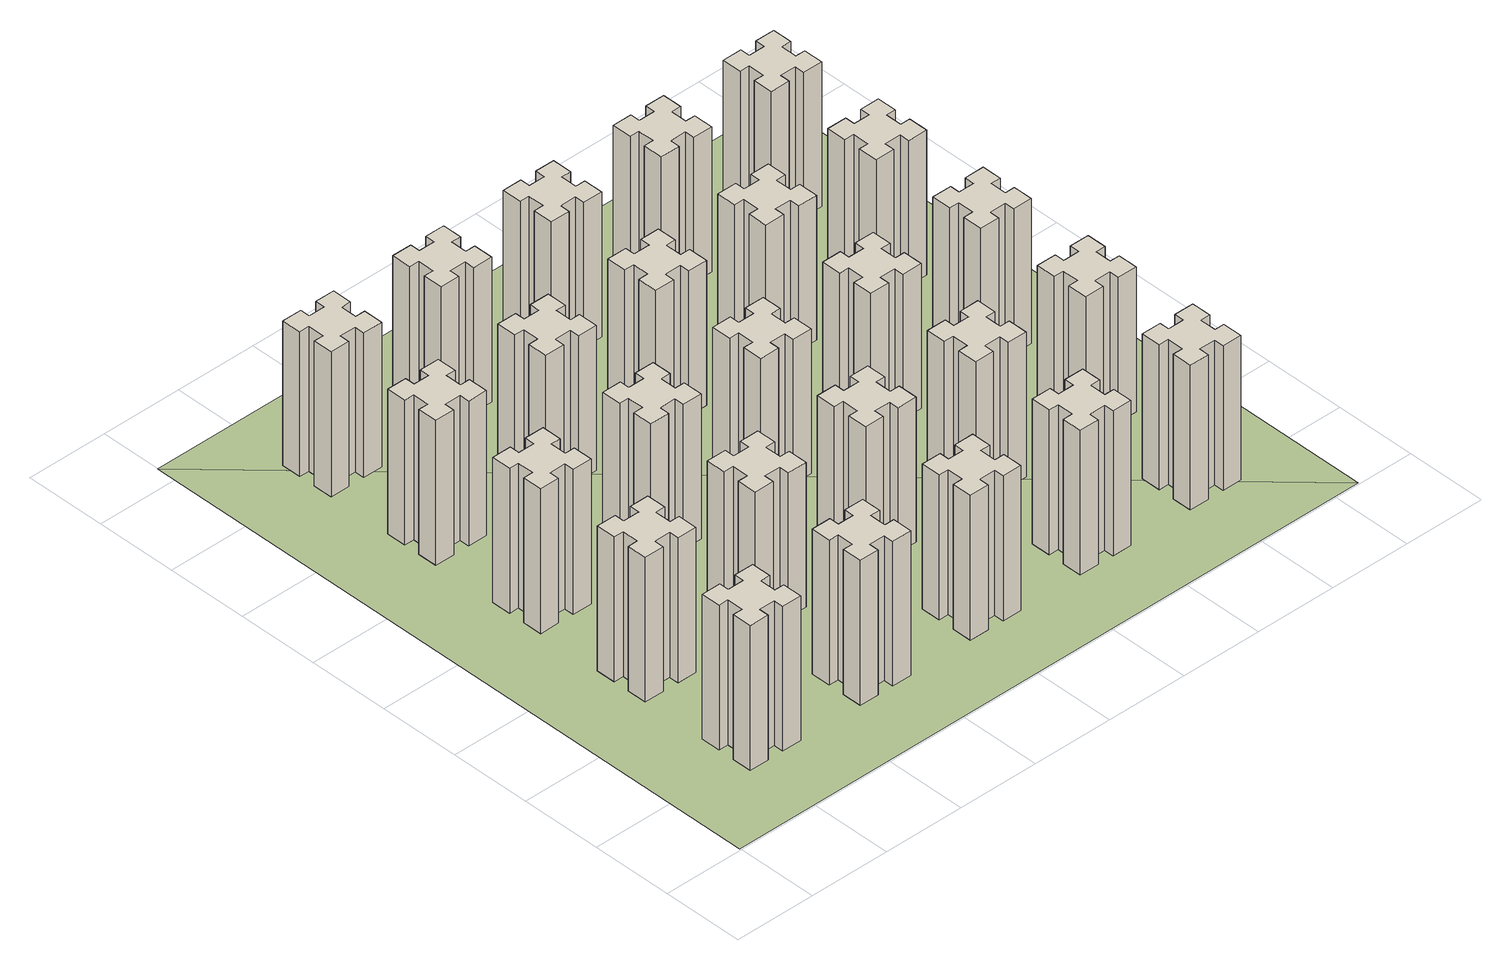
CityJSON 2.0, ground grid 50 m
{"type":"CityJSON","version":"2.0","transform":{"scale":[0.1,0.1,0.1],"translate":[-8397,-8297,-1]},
"CityObjects":{
"building1":{"type":"Building","geometry":[{"type":"Solid","lod":"1","boundaries":[[[[0,1,2,3]],[[1,4,5,6,7,8,9,10,11,12,13,14,15,16,17,18,19,20,21,2]],[[22,15,14,23]],[[24,11,10,25]],[[26,9,8,27]],[[28,7,6,29]],[[22,23,30,31,24,25,26,27,28,29,32,33,0,3,34,35,36,37,38,39]],[[28,27,8,7]],[[24,31,12,11]],[[30,23,14,13]],[[22,39,16,15]],[[36,35,20,19]],[[4,33,32,5]],[[12,31,30,13]],[[16,39,38,17]],[[18,37,36,19]],[[20,35,34,21]],[[0,33,4,1]],[[32,29,6,5]],[[26,25,10,9]],[[38,37,18,17]],[[34,3,2,21]]]]}]},
"building2":{"type":"Building","geometry":[{"type":"Solid","lod":"1","boundaries":[[[[40,41,42,43]],[[41,44,45,46,47,48,49,50,51,52,53,54,55,56,57,58,59,60,61,42]],[[62,55,54,63]],[[64,51,50,65]],[[66,49,48,67]],[[68,47,46,69]],[[62,63,70,71,64,65,66,67,68,69,72,73,40,43,74,75,76,77,78,79]],[[68,67,48,47]],[[64,71,52,51]],[[70,63,54,53]],[[62,79,56,55]],[[76,75,60,59]],[[44,73,72,45]],[[52,71,70,53]],[[56,79,78,57]],[[58,77,76,59]],[[60,75,74,61]],[[40,73,44,41]],[[72,69,46,45]],[[66,65,50,49]],[[78,77,58,57]],[[74,43,42,61]]]]}]},
"building3":{"type":"Building","geometry":[{"type":"Solid","lod":"1","boundaries":[[[[80,81,82,83]],[[81,84,85,86,87,88,89,90,91,92,93,94,95,96,97,98,99,100,101,82]],[[102,95,94,103]],[[104,91,90,105]],[[106,89,88,107]],[[108,87,86,109]],[[102,103,110,111,104,105,106,107,108,109,112,113,80,83,114,115,116,117,118,119]],[[108,107,88,87]],[[104,111,92,91]],[[110,103,94,93]],[[102,119,96,95]],[[116,115,100,99]],[[84,113,112,85]],[[92,111,110,93]],[[96,119,118,97]],[[98,117,116,99]],[[100,115,114,101]],[[80,113,84,81]],[[112,109,86,85]],[[106,105,90,89]],[[118,117,98,97]],[[114,83,82,101]]]]}]},
"building4":{"type":"Building","geometry":[{"type":"Solid","lod":"1","boundaries":[[[[120,121,122,123]],[[121,124,125,126,127,128,129,130,131,132,133,134,135,136,137,138,139,140,141,122]],[[142,135,134,143]],[[144,131,130,145]],[[146,129,128,147]],[[148,127,126,149]],[[142,143,150,151,144,145,146,147,148,149,152,153,120,123,154,155,156,157,158,159]],[[148,147,128,127]],[[144,151,132,131]],[[150,143,134,133]],[[142,159,136,135]],[[156,155,140,139]],[[124,153,152,125]],[[132,151,150,133]],[[136,159,158,137]],[[138,157,156,139]],[[140,155,154,141]],[[120,153,124,121]],[[152,149,126,125]],[[146,145,130,129]],[[158,157,138,137]],[[154,123,122,141]]]]}]},
"building5":{"type":"Building","geometry":[{"type":"Solid","lod":"1","boundaries":[[[[160,161,162,163]],[[161,164,165,166,167,168,169,170,171,172,173,174,175,176,177,178,179,180,181,162]],[[182,175,174,183]],[[184,171,170,185]],[[186,169,168,187]],[[188,167,166,189]],[[182,183,190,191,184,185,186,187,188,189,192,193,160,163,194,195,196,197,198,199]],[[188,187,168,167]],[[184,191,172,171]],[[190,183,174,173]],[[182,199,176,175]],[[196,195,180,179]],[[164,193,192,165]],[[172,191,190,173]],[[176,199,198,177]],[[178,197,196,179]],[[180,195,194,181]],[[160,193,164,161]],[[192,189,166,165]],[[186,185,170,169]],[[198,197,178,177]],[[194,163,162,181]]]]}]},
"building6":{"type":"Building","geometry":[{"type":"Solid","lod":"1","boundaries":[[[[200,201,202,203]],[[201,204,205,206,207,208,209,210,211,212,213,214,215,216,217,218,219,220,221,202]],[[222,215,214,223]],[[224,211,210,225]],[[226,209,208,227]],[[228,207,206,229]],[[222,223,230,231,224,225,226,227,228,229,232,233,200,203,234,235,236,237,238,239]],[[228,227,208,207]],[[224,231,212,211]],[[230,223,214,213]],[[222,239,216,215]],[[236,235,220,219]],[[204,233,232,205]],[[212,231,230,213]],[[216,239,238,217]],[[218,237,236,219]],[[220,235,234,221]],[[200,233,204,201]],[[232,229,206,205]],[[226,225,210,209]],[[238,237,218,217]],[[234,203,202,221]]]]}]},
"building7":{"type":"Building","geometry":[{"type":"Solid","lod":"1","boundaries":[[[[240,241,242,243]],[[241,244,245,246,247,248,249,250,251,252,253,254,255,256,257,258,259,260,261,242]],[[262,255,254,263]],[[264,251,250,265]],[[266,249,248,267]],[[268,247,246,269]],[[262,263,270,271,264,265,266,267,268,269,272,273,240,243,274,275,276,277,278,279]],[[268,267,248,247]],[[264,271,252,251]],[[270,263,254,253]],[[262,279,256,255]],[[276,275,260,259]],[[244,273,272,245]],[[252,271,270,253]],[[256,279,278,257]],[[258,277,276,259]],[[260,275,274,261]],[[240,273,244,241]],[[272,269,246,245]],[[266,265,250,249]],[[278,277,258,257]],[[274,243,242,261]]]]}]},
"building8":{"type":"Building","geometry":[{"type":"Solid","lod":"1","boundaries":[[[[280,281,282,283]],[[281,284,285,286,287,288,289,290,291,292,293,294,295,296,297,298,299,300,301,282]],[[302,295,294,303]],[[304,291,290,305]],[[306,289,288,307]],[[308,287,286,309]],[[302,303,310,311,304,305,306,307,308,309,312,313,280,283,314,315,316,317,318,319]],[[308,307,288,287]],[[304,311,292,291]],[[310,303,294,293]],[[302,319,296,295]],[[316,315,300,299]],[[284,313,312,285]],[[292,311,310,293]],[[296,319,318,297]],[[298,317,316,299]],[[300,315,314,301]],[[280,313,284,281]],[[312,309,286,285]],[[306,305,290,289]],[[318,317,298,297]],[[314,283,282,301]]]]}]},
"building9":{"type":"Building","geometry":[{"type":"Solid","lod":"1","boundaries":[[[[320,321,322,323]],[[321,324,325,326,327,328,329,330,331,332,333,334,335,336,337,338,339,340,341,322]],[[342,335,334,343]],[[344,331,330,345]],[[346,329,328,347]],[[348,327,326,349]],[[342,343,350,351,344,345,346,347,348,349,352,353,320,323,354,355,356,357,358,359]],[[348,347,328,327]],[[344,351,332,331]],[[350,343,334,333]],[[342,359,336,335]],[[356,355,340,339]],[[324,353,352,325]],[[332,351,350,333]],[[336,359,358,337]],[[338,357,356,339]],[[340,355,354,341]],[[320,353,324,321]],[[352,349,326,325]],[[346,345,330,329]],[[358,357,338,337]],[[354,323,322,341]]]]}]},
"building10":{"type":"Building","geometry":[{"type":"Solid","lod":"1","boundaries":[[[[360,361,362,363]],[[361,364,365,366,367,368,369,370,371,372,373,374,375,376,377,378,379,380,381,362]],[[382,375,374,383]],[[384,371,370,385]],[[386,369,368,387]],[[388,367,366,389]],[[382,383,390,391,384,385,386,387,388,389,392,393,360,363,394,395,396,397,398,399]],[[388,387,368,367]],[[384,391,372,371]],[[390,383,374,373]],[[382,399,376,375]],[[396,395,380,379]],[[364,393,392,365]],[[372,391,390,373]],[[376,399,398,377]],[[378,397,396,379]],[[380,395,394,381]],[[360,393,364,361]],[[392,389,366,365]],[[386,385,370,369]],[[398,397,378,377]],[[394,363,362,381]]]]}]},
"building11":{"type":"Building","geometry":[{"type":"Solid","lod":"1","boundaries":[[[[400,401,402,403]],[[401,404,405,406,407,408,409,410,411,412,413,414,415,416,417,418,419,420,421,402]],[[422,415,414,423]],[[424,411,410,425]],[[426,409,408,427]],[[428,407,406,429]],[[422,423,430,431,424,425,426,427,428,429,432,433,400,403,434,435,436,437,438,439]],[[428,427,408,407]],[[424,431,412,411]],[[430,423,414,413]],[[422,439,416,415]],[[436,435,420,419]],[[404,433,432,405]],[[412,431,430,413]],[[416,439,438,417]],[[418,437,436,419]],[[420,435,434,421]],[[400,433,404,401]],[[432,429,406,405]],[[426,425,410,409]],[[438,437,418,417]],[[434,403,402,421]]]]}]},
"building12":{"type":"Building","geometry":[{"type":"Solid","lod":"1","boundaries":[[[[440,441,442,443]],[[441,444,445,446,447,448,449,450,451,452,453,454,455,456,457,458,459,460,461,442]],[[462,455,454,463]],[[464,451,450,465]],[[466,449,448,467]],[[468,447,446,469]],[[462,463,470,471,464,465,466,467,468,469,472,473,440,443,474,475,476,477,478,479]],[[468,467,448,447]],[[464,471,452,451]],[[470,463,454,453]],[[462,479,456,455]],[[476,475,460,459]],[[444,473,472,445]],[[452,471,470,453]],[[456,479,478,457]],[[458,477,476,459]],[[460,475,474,461]],[[440,473,444,441]],[[472,469,446,445]],[[466,465,450,449]],[[478,477,458,457]],[[474,443,442,461]]]]}]},
"building13":{"type":"Building","geometry":[{"type":"Solid","lod":"1","boundaries":[[[[480,481,482,483]],[[481,484,485,486,487,488,489,490,491,492,493,494,495,496,497,498,499,500,501,482]],[[502,495,494,503]],[[504,491,490,505]],[[506,489,488,507]],[[508,487,486,509]],[[502,503,510,511,504,505,506,507,508,509,512,513,480,483,514,515,516,517,518,519]],[[508,507,488,487]],[[504,511,492,491]],[[510,503,494,493]],[[502,519,496,495]],[[516,515,500,499]],[[484,513,512,485]],[[492,511,510,493]],[[496,519,518,497]],[[498,517,516,499]],[[500,515,514,501]],[[480,513,484,481]],[[512,509,486,485]],[[506,505,490,489]],[[518,517,498,497]],[[514,483,482,501]]]]}]},
"building14":{"type":"Building","geometry":[{"type":"Solid","lod":"1","boundaries":[[[[520,521,522,523]],[[521,524,525,526,527,528,529,530,531,532,533,534,535,536,537,538,539,540,541,522]],[[542,535,534,543]],[[544,531,530,545]],[[546,529,528,547]],[[548,527,526,549]],[[542,543,550,551,544,545,546,547,548,549,552,553,520,523,554,555,556,557,558,559]],[[548,547,528,527]],[[544,551,532,531]],[[550,543,534,533]],[[542,559,536,535]],[[556,555,540,539]],[[524,553,552,525]],[[532,551,550,533]],[[536,559,558,537]],[[538,557,556,539]],[[540,555,554,541]],[[520,553,524,521]],[[552,549,526,525]],[[546,545,530,529]],[[558,557,538,537]],[[554,523,522,541]]]]}]},
"building15":{"type":"Building","geometry":[{"type":"Solid","lod":"1","boundaries":[[[[560,561,562,563]],[[561,564,565,566,567,568,569,570,571,572,573,574,575,576,577,578,579,580,581,562]],[[582,575,574,583]],[[584,571,570,585]],[[586,569,568,587]],[[588,567,566,589]],[[582,583,590,591,584,585,586,587,588,589,592,593,560,563,594,595,596,597,598,599]],[[588,587,568,567]],[[584,591,572,571]],[[590,583,574,573]],[[582,599,576,575]],[[596,595,580,579]],[[564,593,592,565]],[[572,591,590,573]],[[576,599,598,577]],[[578,597,596,579]],[[580,595,594,581]],[[560,593,564,561]],[[592,589,566,565]],[[586,585,570,569]],[[598,597,578,577]],[[594,563,562,581]]]]}]},
"building16":{"type":"Building","geometry":[{"type":"Solid","lod":"1","boundaries":[[[[600,601,602,603]],[[601,604,605,606,607,608,609,610,611,612,613,614,615,616,617,618,619,620,621,602]],[[622,615,614,623]],[[624,611,610,625]],[[626,609,608,627]],[[628,607,606,629]],[[622,623,630,631,624,625,626,627,628,629,632,633,600,603,634,635,636,637,638,639]],[[628,627,608,607]],[[624,631,612,611]],[[630,623,614,613]],[[622,639,616,615]],[[636,635,620,619]],[[604,633,632,605]],[[612,631,630,613]],[[616,639,638,617]],[[618,637,636,619]],[[620,635,634,621]],[[600,633,604,601]],[[632,629,606,605]],[[626,625,610,609]],[[638,637,618,617]],[[634,603,602,621]]]]}]},
"building17":{"type":"Building","geometry":[{"type":"Solid","lod":"1","boundaries":[[[[640,641,642,643]],[[641,644,645,646,647,648,649,650,651,652,653,654,655,656,657,658,659,660,661,642]],[[662,655,654,663]],[[664,651,650,665]],[[666,649,648,667]],[[668,647,646,669]],[[662,663,670,671,664,665,666,667,668,669,672,673,640,643,674,675,676,677,678,679]],[[668,667,648,647]],[[664,671,652,651]],[[670,663,654,653]],[[662,679,656,655]],[[676,675,660,659]],[[644,673,672,645]],[[652,671,670,653]],[[656,679,678,657]],[[658,677,676,659]],[[660,675,674,661]],[[640,673,644,641]],[[672,669,646,645]],[[666,665,650,649]],[[678,677,658,657]],[[674,643,642,661]]]]}]},
"building18":{"type":"Building","geometry":[{"type":"Solid","lod":"1","boundaries":[[[[680,681,682,683]],[[681,684,685,686,687,688,689,690,691,692,693,694,695,696,697,698,699,700,701,682]],[[702,695,694,703]],[[704,691,690,705]],[[706,689,688,707]],[[708,687,686,709]],[[702,703,710,711,704,705,706,707,708,709,712,713,680,683,714,715,716,717,718,719]],[[708,707,688,687]],[[704,711,692,691]],[[710,703,694,693]],[[702,719,696,695]],[[716,715,700,699]],[[684,713,712,685]],[[692,711,710,693]],[[696,719,718,697]],[[698,717,716,699]],[[700,715,714,701]],[[680,713,684,681]],[[712,709,686,685]],[[706,705,690,689]],[[718,717,698,697]],[[714,683,682,701]]]]}]},
"building19":{"type":"Building","geometry":[{"type":"Solid","lod":"1","boundaries":[[[[720,721,722,723]],[[721,724,725,726,727,728,729,730,731,732,733,734,735,736,737,738,739,740,741,722]],[[742,735,734,743]],[[744,731,730,745]],[[746,729,728,747]],[[748,727,726,749]],[[742,743,750,751,744,745,746,747,748,749,752,753,720,723,754,755,756,757,758,759]],[[748,747,728,727]],[[744,751,732,731]],[[750,743,734,733]],[[742,759,736,735]],[[756,755,740,739]],[[724,753,752,725]],[[732,751,750,733]],[[736,759,758,737]],[[738,757,756,739]],[[740,755,754,741]],[[720,753,724,721]],[[752,749,726,725]],[[746,745,730,729]],[[758,757,738,737]],[[754,723,722,741]]]]}]},
"building20":{"type":"Building","geometry":[{"type":"Solid","lod":"1","boundaries":[[[[760,761,762,763]],[[761,764,765,766,767,768,769,770,771,772,773,774,775,776,777,778,779,780,781,762]],[[782,775,774,783]],[[784,771,770,785]],[[786,769,768,787]],[[788,767,766,789]],[[782,783,790,791,784,785,786,787,788,789,792,793,760,763,794,795,796,797,798,799]],[[788,787,768,767]],[[784,791,772,771]],[[790,783,774,773]],[[782,799,776,775]],[[796,795,780,779]],[[764,793,792,765]],[[772,791,790,773]],[[776,799,798,777]],[[778,797,796,779]],[[780,795,794,781]],[[760,793,764,761]],[[792,789,766,765]],[[786,785,770,769]],[[798,797,778,777]],[[794,763,762,781]]]]}]},
"building21":{"type":"Building","geometry":[{"type":"Solid","lod":"1","boundaries":[[[[800,801,802,803]],[[801,804,805,806,807,808,809,810,811,812,813,814,815,816,817,818,819,820,821,802]],[[822,815,814,823]],[[824,811,810,825]],[[826,809,808,827]],[[828,807,806,829]],[[822,823,830,831,824,825,826,827,828,829,832,833,800,803,834,835,836,837,838,839]],[[828,827,808,807]],[[824,831,812,811]],[[830,823,814,813]],[[822,839,816,815]],[[836,835,820,819]],[[804,833,832,805]],[[812,831,830,813]],[[816,839,838,817]],[[818,837,836,819]],[[820,835,834,821]],[[800,833,804,801]],[[832,829,806,805]],[[826,825,810,809]],[[838,837,818,817]],[[834,803,802,821]]]]}]},
"building22":{"type":"Building","geometry":[{"type":"Solid","lod":"1","boundaries":[[[[840,841,842,843]],[[841,844,845,846,847,848,849,850,851,852,853,854,855,856,857,858,859,860,861,842]],[[862,855,854,863]],[[864,851,850,865]],[[866,849,848,867]],[[868,847,846,869]],[[862,863,870,871,864,865,866,867,868,869,872,873,840,843,874,875,876,877,878,879]],[[868,867,848,847]],[[864,871,852,851]],[[870,863,854,853]],[[862,879,856,855]],[[876,875,860,859]],[[844,873,872,845]],[[852,871,870,853]],[[856,879,878,857]],[[858,877,876,859]],[[860,875,874,861]],[[840,873,844,841]],[[872,869,846,845]],[[866,865,850,849]],[[878,877,858,857]],[[874,843,842,861]]]]}]},
"building23":{"type":"Building","geometry":[{"type":"Solid","lod":"1","boundaries":[[[[880,881,882,883]],[[881,884,885,886,887,888,889,890,891,892,893,894,895,896,897,898,899,900,901,882]],[[902,895,894,903]],[[904,891,890,905]],[[906,889,888,907]],[[908,887,886,909]],[[902,903,910,911,904,905,906,907,908,909,912,913,880,883,914,915,916,917,918,919]],[[908,907,888,887]],[[904,911,892,891]],[[910,903,894,893]],[[902,919,896,895]],[[916,915,900,899]],[[884,913,912,885]],[[892,911,910,893]],[[896,919,918,897]],[[898,917,916,899]],[[900,915,914,901]],[[880,913,884,881]],[[912,909,886,885]],[[906,905,890,889]],[[918,917,898,897]],[[914,883,882,901]]]]}]},
"building24":{"type":"Building","geometry":[{"type":"Solid","lod":"1","boundaries":[[[[920,921,922,923]],[[921,924,925,926,927,928,929,930,931,932,933,934,935,936,937,938,939,940,941,922]],[[942,935,934,943]],[[944,931,930,945]],[[946,929,928,947]],[[948,927,926,949]],[[942,943,950,951,944,945,946,947,948,949,952,953,920,923,954,955,956,957,958,959]],[[948,947,928,927]],[[944,951,932,931]],[[950,943,934,933]],[[942,959,936,935]],[[956,955,940,939]],[[924,953,952,925]],[[932,951,950,933]],[[936,959,958,937]],[[938,957,956,939]],[[940,955,954,941]],[[920,953,924,921]],[[952,949,926,925]],[[946,945,930,929]],[[958,957,938,937]],[[954,923,922,941]]]]}]},
"building25":{"type":"Building","geometry":[{"type":"Solid","lod":"1","boundaries":[[[[960,961,962,963]],[[961,964,965,966,967,968,969,970,971,972,973,974,975,976,977,978,979,980,981,962]],[[982,975,974,983]],[[984,971,970,985]],[[986,969,968,987]],[[988,967,966,989]],[[982,983,990,991,984,985,986,987,988,989,992,993,960,963,994,995,996,997,998,999]],[[988,987,968,967]],[[984,991,972,971]],[[990,983,974,973]],[[982,999,976,975]],[[996,995,980,979]],[[964,993,992,965]],[[972,991,990,973]],[[976,999,998,977]],[[978,997,996,979]],[[980,995,994,981]],[[960,993,964,961]],[[992,989,966,965]],[[986,985,970,969]],[[998,997,978,977]],[[994,963,962,981]]]]}]},
"terrain1":{"type":"TINRelief","attributes":{"name":"ground","lod":1},"geometry":[{"type":"CompositeSurface","lod":"1","boundaries":[[[1000,1001,1002]],[[1001,1003,1002]]]}]},
"landuse1":{"type":"LandUse","attributes":{"name":"luse0"},"geometry":[{"type":"MultiSurface","lod":"1","boundaries":[[[1004,1005,1006,1007]]]}]}
},
"vertices":[
[680,480,910],[680,480,10],[680,420,10],[680,420,910],[580,480,10],[580,420,10],[460,420,10],[460,540,10],[520,540,10],[520,640,10],[460,640,10],[460,760,10],[580,760,10],[580,700,10],[680,700,10],[680,760,10],[800,760,10],[800,640,10],[740,640,10],[740,540,10],[800,540,10],[800,420,10],[680,760,910],[680,700,910],[460,760,910],[460,640,910],[520,640,910],[520,540,910],[460,540,910],[460,420,910],[580,700,910],[580,760,910],[580,420,910],[580,480,910],[800,420,910],[800,540,910],[740,540,910],[740,640,910],[800,640,910],[800,760,910],
[680,1220,910],[680,1220,10],[680,1160,10],[680,1160,910],[580,1220,10],[580,1160,10],[460,1160,10],[460,1280,10],[520,1280,10],[520,1380,10],[460,1380,10],[460,1500,10],[580,1500,10],[580,1440,10],[680,1440,10],[680,1500,10],[800,1500,10],[800,1380,10],[740,1380,10],[740,1280,10],[800,1280,10],[800,1160,10],[680,1500,910],[680,1440,910],[460,1500,910],[460,1380,910],[520,1380,910],[520,1280,910],[460,1280,910],[460,1160,910],[580,1440,910],[580,1500,910],[580,1160,910],[580,1220,910],[800,1160,910],[800,1280,910],[740,1280,910],[740,1380,910],[800,1380,910],[800,1500,910],
[680,1960,910],[680,1960,10],[680,1900,10],[680,1900,910],[580,1960,10],[580,1900,10],[460,1900,10],[460,2020,10],[520,2020,10],[520,2120,10],[460,2120,10],[460,2240,10],[580,2240,10],[580,2180,10],[680,2180,10],[680,2240,10],[800,2240,10],[800,2120,10],[740,2120,10],[740,2020,10],[800,2020,10],[800,1900,10],[680,2240,910],[680,2180,910],[460,2240,910],[460,2120,910],[520,2120,910],[520,2020,910],[460,2020,910],[460,1900,910],[580,2180,910],[580,2240,910],[580,1900,910],[580,1960,910],[800,1900,910],[800,2020,910],[740,2020,910],[740,2120,910],[800,2120,910],[800,2240,910],
[680,2700,910],[680,2700,10],[680,2640,10],[680,2640,910],[580,2700,10],[580,2640,10],[460,2640,10],[460,2760,10],[520,2760,10],[520,2860,10],[460,2860,10],[460,2980,10],[580,2980,10],[580,2920,10],[680,2920,10],[680,2980,10],[800,2980,10],[800,2860,10],[740,2860,10],[740,2760,10],[800,2760,10],[800,2640,10],[680,2980,910],[680,2920,910],[460,2980,910],[460,2860,910],[520,2860,910],[520,2760,910],[460,2760,910],[460,2640,910],[580,2920,910],[580,2980,910],[580,2640,910],[580,2700,910],[800,2640,910],[800,2760,910],[740,2760,910],[740,2860,910],[800,2860,910],[800,2980,910],
[1420,480,910],[1420,480,10],[1420,420,10],[1420,420,910],[1320,480,10],[1320,420,10],[1200,420,10],[1200,540,10],[1260,540,10],[1260,640,10],[1200,640,10],[1200,760,10],[1320,760,10],[1320,700,10],[1420,700,10],[1420,760,10],[1540,760,10],[1540,640,10],[1480,640,10],[1480,540,10],[1540,540,10],[1540,420,10],[1420,760,910],[1420,700,910],[1200,760,910],[1200,640,910],[1260,640,910],[1260,540,910],[1200,540,910],[1200,420,910],[1320,700,910],[1320,760,910],[1320,420,910],[1320,480,910],[1540,420,910],[1540,540,910],[1480,540,910],[1480,640,910],[1540,640,910],[1540,760,910],
[680,3440,910],[680,3440,10],[680,3380,10],[680,3380,910],[580,3440,10],[580,3380,10],[460,3380,10],[460,3500,10],[520,3500,10],[520,3600,10],[460,3600,10],[460,3720,10],[580,3720,10],[580,3660,10],[680,3660,10],[680,3720,10],[800,3720,10],[800,3600,10],[740,3600,10],[740,3500,10],[800,3500,10],[800,3380,10],[680,3720,910],[680,3660,910],[460,3720,910],[460,3600,910],[520,3600,910],[520,3500,910],[460,3500,910],[460,3380,910],[580,3660,910],[580,3720,910],[580,3380,910],[580,3440,910],[800,3380,910],[800,3500,910],[740,3500,910],[740,3600,910],[800,3600,910],[800,3720,910],
[1420,1220,910],[1420,1220,10],[1420,1160,10],[1420,1160,910],[1320,1220,10],[1320,1160,10],[1200,1160,10],[1200,1280,10],[1260,1280,10],[1260,1380,10],[1200,1380,10],[1200,1500,10],[1320,1500,10],[1320,1440,10],[1420,1440,10],[1420,1500,10],[1540,1500,10],[1540,1380,10],[1480,1380,10],[1480,1280,10],[1540,1280,10],[1540,1160,10],[1420,1500,910],[1420,1440,910],[1200,1500,910],[1200,1380,910],[1260,1380,910],[1260,1280,910],[1200,1280,910],[1200,1160,910],[1320,1440,910],[1320,1500,910],[1320,1160,910],[1320,1220,910],[1540,1160,910],[1540,1280,910],[1480,1280,910],[1480,1380,910],[1540,1380,910],[1540,1500,910],
[1420,1960,910],[1420,1960,10],[1420,1900,10],[1420,1900,910],[1320,1960,10],[1320,1900,10],[1200,1900,10],[1200,2020,10],[1260,2020,10],[1260,2120,10],[1200,2120,10],[1200,2240,10],[1320,2240,10],[1320,2180,10],[1420,2180,10],[1420,2240,10],[1540,2240,10],[1540,2120,10],[1480,2120,10],[1480,2020,10],[1540,2020,10],[1540,1900,10],[1420,2240,910],[1420,2180,910],[1200,2240,910],[1200,2120,910],[1260,2120,910],[1260,2020,910],[1200,2020,910],[1200,1900,910],[1320,2180,910],[1320,2240,910],[1320,1900,910],[1320,1960,910],[1540,1900,910],[1540,2020,910],[1480,2020,910],[1480,2120,910],[1540,2120,910],[1540,2240,910],
[1420,2700,910],[1420,2700,10],[1420,2640,10],[1420,2640,910],[1320,2700,10],[1320,2640,10],[1200,2640,10],[1200,2760,10],[1260,2760,10],[1260,2860,10],[1200,2860,10],[1200,2980,10],[1320,2980,10],[1320,2920,10],[1420,2920,10],[1420,2980,10],[1540,2980,10],[1540,2860,10],[1480,2860,10],[1480,2760,10],[1540,2760,10],[1540,2640,10],[1420,2980,910],[1420,2920,910],[1200,2980,910],[1200,2860,910],[1260,2860,910],[1260,2760,910],[1200,2760,910],[1200,2640,910],[1320,2920,910],[1320,2980,910],[1320,2640,910],[1320,2700,910],[1540,2640,910],[1540,2760,910],[1480,2760,910],[1480,2860,910],[1540,2860,910],[1540,2980,910],
[2160,480,910],[2160,480,10],[2160,420,10],[2160,420,910],[2060,480,10],[2060,420,10],[1940,420,10],[1940,540,10],[2000,540,10],[2000,640,10],[1940,640,10],[1940,760,10],[2060,760,10],[2060,700,10],[2160,700,10],[2160,760,10],[2280,760,10],[2280,640,10],[2220,640,10],[2220,540,10],[2280,540,10],[2280,420,10],[2160,760,910],[2160,700,910],[1940,760,910],[1940,640,910],[2000,640,910],[2000,540,910],[1940,540,910],[1940,420,910],[2060,700,910],[2060,760,910],[2060,420,910],[2060,480,910],[2280,420,910],[2280,540,910],[2220,540,910],[2220,640,910],[2280,640,910],[2280,760,910],
[1420,3440,910],[1420,3440,10],[1420,3380,10],[1420,3380,910],[1320,3440,10],[1320,3380,10],[1200,3380,10],[1200,3500,10],[1260,3500,10],[1260,3600,10],[1200,3600,10],[1200,3720,10],[1320,3720,10],[1320,3660,10],[1420,3660,10],[1420,3720,10],[1540,3720,10],[1540,3600,10],[1480,3600,10],[1480,3500,10],[1540,3500,10],[1540,3380,10],[1420,3720,910],[1420,3660,910],[1200,3720,910],[1200,3600,910],[1260,3600,910],[1260,3500,910],[1200,3500,910],[1200,3380,910],[1320,3660,910],[1320,3720,910],[1320,3380,910],[1320,3440,910],[1540,3380,910],[1540,3500,910],[1480,3500,910],[1480,3600,910],[1540,3600,910],[1540,3720,910],
[2160,1220,910],[2160,1220,10],[2160,1160,10],[2160,1160,910],[2060,1220,10],[2060,1160,10],[1940,1160,10],[1940,1280,10],[2000,1280,10],[2000,1380,10],[1940,1380,10],[1940,1500,10],[2060,1500,10],[2060,1440,10],[2160,1440,10],[2160,1500,10],[2280,1500,10],[2280,1380,10],[2220,1380,10],[2220,1280,10],[2280,1280,10],[2280,1160,10],[2160,1500,910],[2160,1440,910],[1940,1500,910],[1940,1380,910],[2000,1380,910],[2000,1280,910],[1940,1280,910],[1940,1160,910],[2060,1440,910],[2060,1500,910],[2060,1160,910],[2060,1220,910],[2280,1160,910],[2280,1280,910],[2220,1280,910],[2220,1380,910],[2280,1380,910],[2280,1500,910],
[2160,1960,910],[2160,1960,10],[2160,1900,10],[2160,1900,910],[2060,1960,10],[2060,1900,10],[1940,1900,10],[1940,2020,10],[2000,2020,10],[2000,2120,10],[1940,2120,10],[1940,2240,10],[2060,2240,10],[2060,2180,10],[2160,2180,10],[2160,2240,10],[2280,2240,10],[2280,2120,10],[2220,2120,10],[2220,2020,10],[2280,2020,10],[2280,1900,10],[2160,2240,910],[2160,2180,910],[1940,2240,910],[1940,2120,910],[2000,2120,910],[2000,2020,910],[1940,2020,910],[1940,1900,910],[2060,2180,910],[2060,2240,910],[2060,1900,910],[2060,1960,910],[2280,1900,910],[2280,2020,910],[2220,2020,910],[2220,2120,910],[2280,2120,910],[2280,2240,910],
[2160,2700,910],[2160,2700,10],[2160,2640,10],[2160,2640,910],[2060,2700,10],[2060,2640,10],[1940,2640,10],[1940,2760,10],[2000,2760,10],[2000,2860,10],[1940,2860,10],[1940,2980,10],[2060,2980,10],[2060,2920,10],[2160,2920,10],[2160,2980,10],[2280,2980,10],[2280,2860,10],[2220,2860,10],[2220,2760,10],[2280,2760,10],[2280,2640,10],[2160,2980,910],[2160,2920,910],[1940,2980,910],[1940,2860,910],[2000,2860,910],[2000,2760,910],[1940,2760,910],[1940,2640,910],[2060,2920,910],[2060,2980,910],[2060,2640,910],[2060,2700,910],[2280,2640,910],[2280,2760,910],[2220,2760,910],[2220,2860,910],[2280,2860,910],[2280,2980,910],
[2900,480,910],[2900,480,10],[2900,420,10],[2900,420,910],[2800,480,10],[2800,420,10],[2680,420,10],[2680,540,10],[2740,540,10],[2740,640,10],[2680,640,10],[2680,760,10],[2800,760,10],[2800,700,10],[2900,700,10],[2900,760,10],[3020,760,10],[3020,640,10],[2960,640,10],[2960,540,10],[3020,540,10],[3020,420,10],[2900,760,910],[2900,700,910],[2680,760,910],[2680,640,910],[2740,640,910],[2740,540,910],[2680,540,910],[2680,420,910],[2800,700,910],[2800,760,910],[2800,420,910],[2800,480,910],[3020,420,910],[3020,540,910],[2960,540,910],[2960,640,910],[3020,640,910],[3020,760,910],
[2160,3440,910],[2160,3440,10],[2160,3380,10],[2160,3380,910],[2060,3440,10],[2060,3380,10],[1940,3380,10],[1940,3500,10],[2000,3500,10],[2000,3600,10],[1940,3600,10],[1940,3720,10],[2060,3720,10],[2060,3660,10],[2160,3660,10],[2160,3720,10],[2280,3720,10],[2280,3600,10],[2220,3600,10],[2220,3500,10],[2280,3500,10],[2280,3380,10],[2160,3720,910],[2160,3660,910],[1940,3720,910],[1940,3600,910],[2000,3600,910],[2000,3500,910],[1940,3500,910],[1940,3380,910],[2060,3660,910],[2060,3720,910],[2060,3380,910],[2060,3440,910],[2280,3380,910],[2280,3500,910],[2220,3500,910],[2220,3600,910],[2280,3600,910],[2280,3720,910],
[2900,1220,910],[2900,1220,10],[2900,1160,10],[2900,1160,910],[2800,1220,10],[2800,1160,10],[2680,1160,10],[2680,1280,10],[2740,1280,10],[2740,1380,10],[2680,1380,10],[2680,1500,10],[2800,1500,10],[2800,1440,10],[2900,1440,10],[2900,1500,10],[3020,1500,10],[3020,1380,10],[2960,1380,10],[2960,1280,10],[3020,1280,10],[3020,1160,10],[2900,1500,910],[2900,1440,910],[2680,1500,910],[2680,1380,910],[2740,1380,910],[2740,1280,910],[2680,1280,910],[2680,1160,910],[2800,1440,910],[2800,1500,910],[2800,1160,910],[2800,1220,910],[3020,1160,910],[3020,1280,910],[2960,1280,910],[2960,1380,910],[3020,1380,910],[3020,1500,910],
[2900,1960,910],[2900,1960,10],[2900,1900,10],[2900,1900,910],[2800,1960,10],[2800,1900,10],[2680,1900,10],[2680,2020,10],[2740,2020,10],[2740,2120,10],[2680,2120,10],[2680,2240,10],[2800,2240,10],[2800,2180,10],[2900,2180,10],[2900,2240,10],[3020,2240,10],[3020,2120,10],[2960,2120,10],[2960,2020,10],[3020,2020,10],[3020,1900,10],[2900,2240,910],[2900,2180,910],[2680,2240,910],[2680,2120,910],[2740,2120,910],[2740,2020,910],[2680,2020,910],[2680,1900,910],[2800,2180,910],[2800,2240,910],[2800,1900,910],[2800,1960,910],[3020,1900,910],[3020,2020,910],[2960,2020,910],[2960,2120,910],[3020,2120,910],[3020,2240,910],
[2900,2700,910],[2900,2700,10],[2900,2640,10],[2900,2640,910],[2800,2700,10],[2800,2640,10],[2680,2640,10],[2680,2760,10],[2740,2760,10],[2740,2860,10],[2680,2860,10],[2680,2980,10],[2800,2980,10],[2800,2920,10],[2900,2920,10],[2900,2980,10],[3020,2980,10],[3020,2860,10],[2960,2860,10],[2960,2760,10],[3020,2760,10],[3020,2640,10],[2900,2980,910],[2900,2920,910],[2680,2980,910],[2680,2860,910],[2740,2860,910],[2740,2760,910],[2680,2760,910],[2680,2640,910],[2800,2920,910],[2800,2980,910],[2800,2640,910],[2800,2700,910],[3020,2640,910],[3020,2760,910],[2960,2760,910],[2960,2860,910],[3020,2860,910],[3020,2980,910],
[3640,480,910],[3640,480,10],[3640,420,10],[3640,420,910],[3540,480,10],[3540,420,10],[3420,420,10],[3420,540,10],[3480,540,10],[3480,640,10],[3420,640,10],[3420,760,10],[3540,760,10],[3540,700,10],[3640,700,10],[3640,760,10],[3760,760,10],[3760,640,10],[3700,640,10],[3700,540,10],[3760,540,10],[3760,420,10],[3640,760,910],[3640,700,910],[3420,760,910],[3420,640,910],[3480,640,910],[3480,540,910],[3420,540,910],[3420,420,910],[3540,700,910],[3540,760,910],[3540,420,910],[3540,480,910],[3760,420,910],[3760,540,910],[3700,540,910],[3700,640,910],[3760,640,910],[3760,760,910],
[2900,3440,910],[2900,3440,10],[2900,3380,10],[2900,3380,910],[2800,3440,10],[2800,3380,10],[2680,3380,10],[2680,3500,10],[2740,3500,10],[2740,3600,10],[2680,3600,10],[2680,3720,10],[2800,3720,10],[2800,3660,10],[2900,3660,10],[2900,3720,10],[3020,3720,10],[3020,3600,10],[2960,3600,10],[2960,3500,10],[3020,3500,10],[3020,3380,10],[2900,3720,910],[2900,3660,910],[2680,3720,910],[2680,3600,910],[2740,3600,910],[2740,3500,910],[2680,3500,910],[2680,3380,910],[2800,3660,910],[2800,3720,910],[2800,3380,910],[2800,3440,910],[3020,3380,910],[3020,3500,910],[2960,3500,910],[2960,3600,910],[3020,3600,910],[3020,3720,910],
[3640,1220,910],[3640,1220,10],[3640,1160,10],[3640,1160,910],[3540,1220,10],[3540,1160,10],[3420,1160,10],[3420,1280,10],[3480,1280,10],[3480,1380,10],[3420,1380,10],[3420,1500,10],[3540,1500,10],[3540,1440,10],[3640,1440,10],[3640,1500,10],[3760,1500,10],[3760,1380,10],[3700,1380,10],[3700,1280,10],[3760,1280,10],[3760,1160,10],[3640,1500,910],[3640,1440,910],[3420,1500,910],[3420,1380,910],[3480,1380,910],[3480,1280,910],[3420,1280,910],[3420,1160,910],[3540,1440,910],[3540,1500,910],[3540,1160,910],[3540,1220,910],[3760,1160,910],[3760,1280,910],[3700,1280,910],[3700,1380,910],[3760,1380,910],[3760,1500,910],
[3640,1960,910],[3640,1960,10],[3640,1900,10],[3640,1900,910],[3540,1960,10],[3540,1900,10],[3420,1900,10],[3420,2020,10],[3480,2020,10],[3480,2120,10],[3420,2120,10],[3420,2240,10],[3540,2240,10],[3540,2180,10],[3640,2180,10],[3640,2240,10],[3760,2240,10],[3760,2120,10],[3700,2120,10],[3700,2020,10],[3760,2020,10],[3760,1900,10],[3640,2240,910],[3640,2180,910],[3420,2240,910],[3420,2120,910],[3480,2120,910],[3480,2020,910],[3420,2020,910],[3420,1900,910],[3540,2180,910],[3540,2240,910],[3540,1900,910],[3540,1960,910],[3760,1900,910],[3760,2020,910],[3700,2020,910],[3700,2120,910],[3760,2120,910],[3760,2240,910],
[3640,2700,910],[3640,2700,10],[3640,2640,10],[3640,2640,910],[3540,2700,10],[3540,2640,10],[3420,2640,10],[3420,2760,10],[3480,2760,10],[3480,2860,10],[3420,2860,10],[3420,2980,10],[3540,2980,10],[3540,2920,10],[3640,2920,10],[3640,2980,10],[3760,2980,10],[3760,2860,10],[3700,2860,10],[3700,2760,10],[3760,2760,10],[3760,2640,10],[3640,2980,910],[3640,2920,910],[3420,2980,910],[3420,2860,910],[3480,2860,910],[3480,2760,910],[3420,2760,910],[3420,2640,910],[3540,2920,910],[3540,2980,910],[3540,2640,910],[3540,2700,910],[3760,2640,910],[3760,2760,910],[3700,2760,910],[3700,2860,910],[3760,2860,910],[3760,2980,910],
[3640,3440,910],[3640,3440,10],[3640,3380,10],[3640,3380,910],[3540,3440,10],[3540,3380,10],[3420,3380,10],[3420,3500,10],[3480,3500,10],[3480,3600,10],[3420,3600,10],[3420,3720,10],[3540,3720,10],[3540,3660,10],[3640,3660,10],[3640,3720,10],[3760,3720,10],[3760,3600,10],[3700,3600,10],[3700,3500,10],[3760,3500,10],[3760,3380,10],[3640,3720,910],[3640,3660,910],[3420,3720,910],[3420,3600,910],[3480,3600,910],[3480,3500,910],[3420,3500,910],[3420,3380,910],[3540,3660,910],[3540,3720,910],[3540,3380,910],[3540,3440,910],[3760,3380,910],[3760,3500,910],[3700,3500,910],[3700,3600,910],[3760,3600,910],[3760,3720,910],
[0,10,10],[4160,10,10],[0,4120,10],[4160,4120,10],
[260,3920,10],[260,220,10],[3960,220,10],[3960,3920,10]
]}
